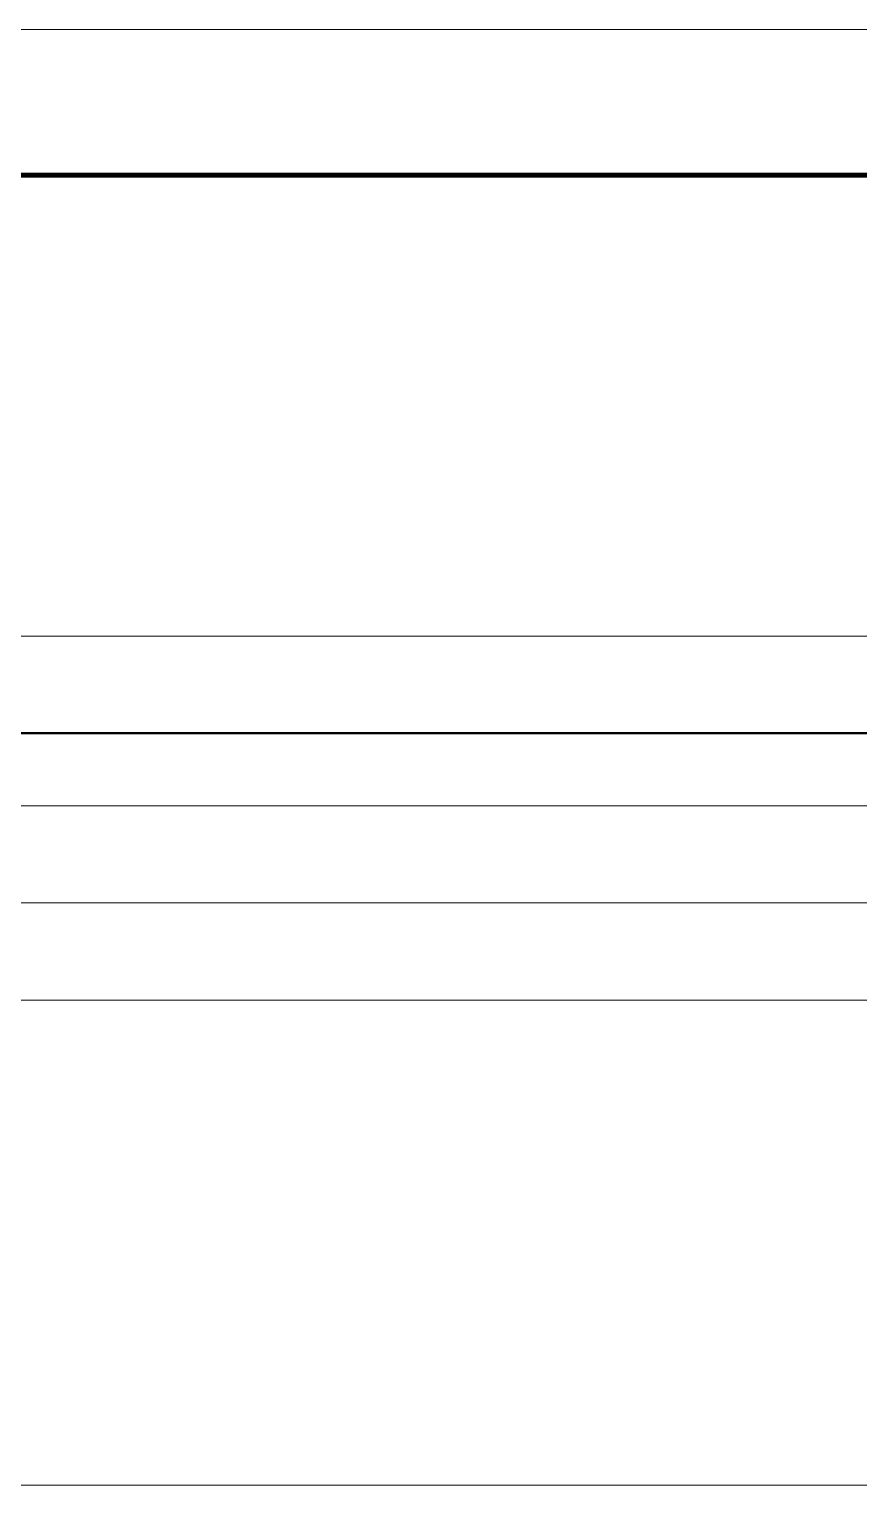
# Model space of a CAD drawing. Extents: x -1281 to 23780, y 0 to 7214.
# Drawn here: x 3723.6 to 3757.7, y 2804 to 2865 of the extents above; entities that cross this region are included whole.
import ezdxf

# ---------------------------------------------------------------- set-up
doc = ezdxf.new("R2010")
doc.units = 0
doc.header["$LTSCALE"] = 25
doc.header["$MEASUREMENT"] = 0
for name, color, linetype, lineweight in [('00', 9, 'Continuous', 9), ('06D', 9, 'Continuous', 9), ('10', 9, 'Continuous', 9), ('33', 9, 'BATTING', 9), ('40B', 9, 'Continuous', 9)]:
    doc.layers.add(name, color=color, linetype=linetype, lineweight=lineweight)
doc.linetypes.add('BATTING', pattern='A,0.0001,-0.1,[134,ltypeshp.shx,S=0.1,R=0,X=-0.1,Y=0],-0.2,[134,ltypeshp.shx,S=0.1,R=180,X=0.1,Y=0],-0.1', length=0.4001)

# ---------------------------------------------------------------- blocks, each defined once
blk = doc.blocks.new('p-zemin kat')
at = {"layer": '00'}
blk.add_lwpolyline([(3535, 2825), (3785, 2825), (3785, 2805), (3535, 2805)], close=True, dxfattribs=at)
blk.add_lwpolyline([(3535, 2825), (3785, 2825), (3785, 2805), (3535, 2805)], close=True, dxfattribs=at)
at = {"layer": '06D'}
for points in [[(2529.825, 2825), (2529.825, 2865), (4067.5, 2865), (4067.5, 2825)], [(3535, 2840.001), (3785, 2840.002)], [(3785, 2825), (3785, 2833), (3535, 2833), (3535, 2825)]]:
    blk.add_lwpolyline(points, dxfattribs=at)
at = {"layer": '10'}
for points, const_width in [([(2529.825, 2859), (4067.2, 2859)], 0.2), ([(3528.37, 2836.001), (3791.63, 2836.001)], 0.1)]:
    blk.add_lwpolyline(points, dxfattribs=dict(at, const_width=const_width))
at = {"layer": '33', "ltscale": 0.4}
blk.add_lwpolyline([(3535, 2829), (3785, 2829)], dxfattribs=at)
at = {"layer": '40B'}
blk.add_lwpolyline([(3697.5, 2405), (3697.5, 2825), (3990, 2825), (3990, 2405)], close=True, dxfattribs=at)

msp = doc.modelspace()

# ---------------------------------------------------------------- block references
at = {"layer": '10'}
msp.add_blockref('p-zemin kat', (0, 0), dxfattribs=at)

doc.saveas('drawing.dxf')
